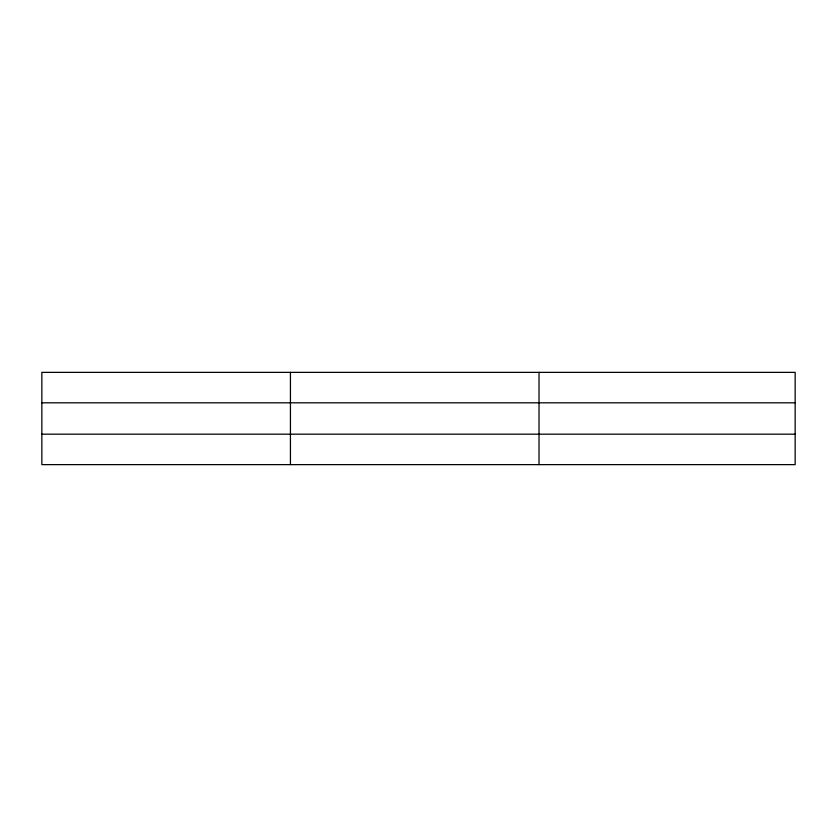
<?xml version="1.0" encoding="UTF-8"?>
<svg xmlns="http://www.w3.org/2000/svg" width="837" height="837" viewBox="0 0 837 837"><rect width="100%" height="100%" fill="white"/><g stroke="black" fill="none" stroke-linecap="round" stroke-linejoin="round"><path stroke-width="1.26" d="M290.439 464.629L290.439 372.371M539.028 464.629L539.028 372.371M795.15 402.817L795.15 372.371L41.85 372.371L41.85 464.629L795.15 464.629L795.15 402.817L41.85 402.817M41.85 434.183L795.15 434.183"/></g></svg>
